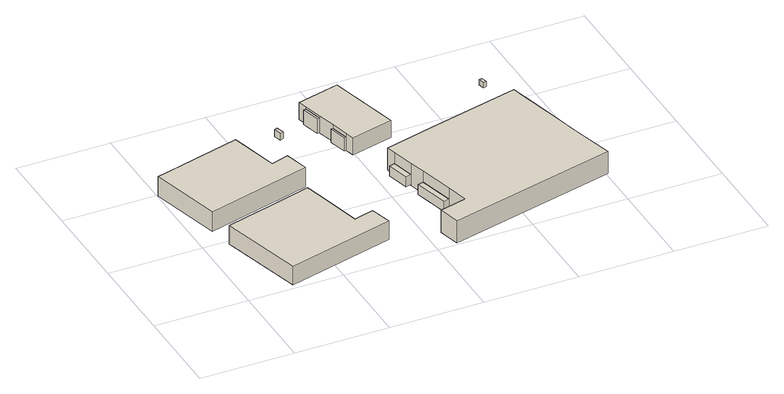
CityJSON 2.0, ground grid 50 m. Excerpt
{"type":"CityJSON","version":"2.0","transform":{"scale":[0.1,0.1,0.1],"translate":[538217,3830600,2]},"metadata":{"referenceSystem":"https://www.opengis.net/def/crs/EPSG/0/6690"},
"CityObjects":{
"building1":{"type":"Building","attributes":{"計測周辺長":37.72,"1/2500図郭":92,"区名":"住之江区","町丁目名称":"南港南５丁目","街区番号":3,"class":"3003","usage":"441","measuredHeight":5.3,"storeysAboveGround":1,"BuildingDetailAttribute.buildingRoofEdgeArea":45.62,"BuildingDetailAttribute.buildingStructureType":"603","BuildingDetailAttribute.buildingStructureOrgType":"3","BuildingDetailAttribute.detailedUsage":"1510","BuildingDetailAttribute.specifiedBuildingCoverageRate":0.6,"BuildingDetailAttribute.surveyYear":2017,"BuildingHighTideRiskAttribute.description":"1","BuildingHighTideRiskAttribute.rank":"2","BuildingHighTideRiskAttribute.depth":2.19,"BuildingIDAttribute.prefecture":"27","BuildingIDAttribute.city":"27125"},"geometry":[{"type":"Solid","lod":"1","boundaries":[[[[0,1,2,3]],[[2,4,5,3]],[[1,6,4,2]],[[0,7,6,1]],[[3,5,7,0]],[[4,6,7,5]]]]}]},
"building2":{"type":"Building","attributes":{"計測周辺長":29.17,"1/2500図郭":92,"区名":"住之江区","町丁目名称":"南港南５丁目","街区番号":3,"class":"3003","usage":"441","measuredHeight":4.7,"storeysAboveGround":1,"BuildingDetailAttribute.buildingRoofEdgeArea":27.97,"BuildingDetailAttribute.buildingStructureType":"603","BuildingDetailAttribute.buildingStructureOrgType":"3","BuildingDetailAttribute.detailedUsage":"1510","BuildingDetailAttribute.specifiedBuildingCoverageRate":0.6,"BuildingDetailAttribute.surveyYear":2017,"BuildingHighTideRiskAttribute.description":"1","BuildingHighTideRiskAttribute.rank":"2","BuildingHighTideRiskAttribute.depth":2.5,"BuildingIDAttribute.prefecture":"27","BuildingIDAttribute.city":"27125"},"geometry":[{"type":"Solid","lod":"1","boundaries":[[[[8,9,10,11]],[[10,12,13,11]],[[9,14,12,10]],[[8,15,14,9]],[[11,13,15,8]],[[12,14,15,13]]]]}]},
"building3":{"type":"Building","attributes":{"計測周辺長":214.18,"1/2500図郭":92,"区名":"住之江区","町丁目名称":"南港南５丁目","街区番号":3,"class":"3002","usage":"441","measuredHeight":10.5,"storeysAboveGround":1,"BuildingDetailAttribute.buildingRoofEdgeArea":2421.38,"BuildingDetailAttribute.buildingStructureType":"603","BuildingDetailAttribute.buildingStructureOrgType":"3","BuildingDetailAttribute.detailedUsage":"1510","BuildingDetailAttribute.specifiedBuildingCoverageRate":0.6,"BuildingDetailAttribute.surveyYear":2017,"BuildingHighTideRiskAttribute.description":"1","BuildingHighTideRiskAttribute.rank":"2","BuildingHighTideRiskAttribute.depth":2.7,"BuildingIDAttribute.prefecture":"27","BuildingIDAttribute.city":"27125"},"geometry":[{"type":"Solid","lod":"1","boundaries":[[[[16,17,18,19,20,21,22,23,24,25]],[[24,26,27,25]],[[23,28,26,24]],[[22,29,28,23]],[[21,30,29,22]],[[20,31,30,21]],[[19,32,31,20]],[[18,33,32,19]],[[17,34,33,18]],[[16,35,34,17]],[[25,27,35,16]],[[26,28,29,30,31,32,33,34,35,27]]]]}]},
"building4":{"type":"Building","attributes":{"計測周辺長":196.88,"1/2500図郭":92,"区名":"住之江区","町丁目名称":"南港南５丁目","街区番号":3,"class":"3002","usage":"441","measuredHeight":11.1,"storeysAboveGround":1,"BuildingDetailAttribute.buildingRoofEdgeArea":2064.65,"BuildingDetailAttribute.buildingStructureType":"603","BuildingDetailAttribute.buildingStructureOrgType":"3","BuildingDetailAttribute.detailedUsage":"1510","BuildingDetailAttribute.specifiedBuildingCoverageRate":0.6,"BuildingDetailAttribute.surveyYear":2017,"BuildingTsunamiRiskAttribute.description":"1","BuildingTsunamiRiskAttribute.rank":"1","BuildingTsunamiRiskAttribute.depth":0.22,"BuildingHighTideRiskAttribute.description":"1","BuildingHighTideRiskAttribute.rank":"2","BuildingHighTideRiskAttribute.depth":2.58,"BuildingIDAttribute.prefecture":"27","BuildingIDAttribute.city":"27125"},"geometry":[{"type":"Solid","lod":"1","boundaries":[[[[36,37,38,39,40,41,42,43,44,45]],[[44,46,47,45]],[[43,48,46,44]],[[42,49,48,43]],[[41,50,49,42]],[[40,51,50,41]],[[39,52,51,40]],[[38,53,52,39]],[[37,54,53,38]],[[36,55,54,37]],[[45,47,55,36]],[[46,48,49,50,51,52,53,54,55,47]]]]}]},
"building5":{"type":"Building","attributes":{"計測周辺長":48.92,"1/2500図郭":92,"区名":"住之江区","町丁目名称":"南港南５丁目","街区番号":3,"class":"3002","usage":"441","measuredHeight":5.4,"storeysAboveGround":1,"BuildingDetailAttribute.buildingRoofEdgeArea":63.22,"BuildingDetailAttribute.buildingStructureType":"603","BuildingDetailAttribute.buildingStructureOrgType":"3","BuildingDetailAttribute.detailedUsage":"1510","BuildingDetailAttribute.specifiedBuildingCoverageRate":0.6,"BuildingDetailAttribute.surveyYear":2017,"BuildingHighTideRiskAttribute.description":"1","BuildingHighTideRiskAttribute.rank":"2","BuildingHighTideRiskAttribute.depth":2.48,"BuildingIDAttribute.prefecture":"27","BuildingIDAttribute.city":"27125"},"geometry":[{"type":"Solid","lod":"1","boundaries":[[[[56,57,58,59]],[[58,60,61,59]],[[57,62,60,58]],[[56,63,62,57]],[[59,61,63,56]],[[60,62,63,61]]]]}]},
"building6":{"type":"Building","attributes":{"計測周辺長":37.9,"1/2500図郭":92,"区名":"住之江区","町丁目名称":"南港南５丁目","街区番号":3,"class":"3002","usage":"441","measuredHeight":5.4,"storeysAboveGround":1,"BuildingDetailAttribute.buildingRoofEdgeArea":20.5,"BuildingDetailAttribute.buildingStructureType":"603","BuildingDetailAttribute.buildingStructureOrgType":"3","BuildingDetailAttribute.detailedUsage":"1510","BuildingDetailAttribute.specifiedBuildingCoverageRate":0.6,"BuildingDetailAttribute.surveyYear":2017,"BuildingHighTideRiskAttribute.description":"1","BuildingHighTideRiskAttribute.rank":"2","BuildingHighTideRiskAttribute.depth":2.42,"BuildingIDAttribute.prefecture":"27","BuildingIDAttribute.city":"27125"},"geometry":[{"type":"Solid","lod":"1","boundaries":[[[[64,65,66,67]],[[66,68,69,67]],[[65,70,68,66]],[[64,71,70,65]],[[67,69,71,64]],[[68,70,71,69]]]]}]},
"building7":{"type":"Building","attributes":{"class":"3001","measuredHeight":3.9,"BuildingDetailAttribute.specifiedBuildingCoverageRate":0.6,"BuildingDetailAttribute.surveyYear":2017,"BuildingTsunamiRiskAttribute.description":"1","BuildingTsunamiRiskAttribute.rank":"1","BuildingTsunamiRiskAttribute.depth":0.3,"BuildingHighTideRiskAttribute.description":"1","BuildingHighTideRiskAttribute.rank":"2","BuildingHighTideRiskAttribute.depth":2.93,"BuildingIDAttribute.prefecture":"27","BuildingIDAttribute.city":"27125"},"geometry":[{"type":"Solid","lod":"1","boundaries":[[[[72,73,74,75]],[[74,76,77,75]],[[73,78,76,74]],[[72,79,78,73]],[[75,77,79,72]],[[76,78,79,77]]]]}]},
"building8":{"type":"Building","attributes":{"class":"3003","measuredHeight":7.5,"BuildingDetailAttribute.specifiedBuildingCoverageRate":0.6,"BuildingDetailAttribute.surveyYear":2017,"BuildingTsunamiRiskAttribute.description":"1","BuildingTsunamiRiskAttribute.rank":"1","BuildingTsunamiRiskAttribute.depth":0.38,"BuildingHighTideRiskAttribute.description":"1","BuildingHighTideRiskAttribute.rank":"2","BuildingHighTideRiskAttribute.depth":3,"BuildingIDAttribute.prefecture":"27","BuildingIDAttribute.city":"27125"},"geometry":[{"type":"Solid","lod":"1","boundaries":[[[[80,81,82,83]],[[82,84,85,83]],[[81,86,84,82]],[[80,87,86,81]],[[83,85,87,80]],[[84,86,87,85]]]]}]},
"building9":{"type":"Building","attributes":{"計測周辺長":44.26,"1/2500図郭":92,"区名":"住之江区","町丁目名称":"南港南５丁目","街区番号":4,"class":"3003","usage":"431","measuredHeight":5.6,"storeysAboveGround":1,"BuildingDetailAttribute.buildingRoofEdgeArea":58.88,"BuildingDetailAttribute.buildingStructureType":"603","BuildingDetailAttribute.buildingStructureOrgType":"3","BuildingDetailAttribute.detailedUsage":"1720","BuildingDetailAttribute.specifiedBuildingCoverageRate":0.6,"BuildingDetailAttribute.surveyYear":2017,"BuildingHighTideRiskAttribute.description":"1","BuildingHighTideRiskAttribute.rank":"2","BuildingHighTideRiskAttribute.depth":2.34,"BuildingIDAttribute.prefecture":"27","BuildingIDAttribute.city":"27125"},"geometry":[{"type":"Solid","lod":"1","boundaries":[[[[88,89,90,91]],[[90,92,93,91]],[[89,94,92,90]],[[88,95,94,89]],[[91,93,95,88]],[[92,94,95,93]]]]}]},
"building10":{"type":"Building","attributes":{"class":"3003","measuredHeight":8.1,"BuildingDetailAttribute.specifiedBuildingCoverageRate":0.6,"BuildingDetailAttribute.surveyYear":2017,"BuildingTsunamiRiskAttribute.description":"1","BuildingTsunamiRiskAttribute.rank":"1","BuildingTsunamiRiskAttribute.depth":0.39,"BuildingHighTideRiskAttribute.description":"1","BuildingHighTideRiskAttribute.rank":"2","BuildingHighTideRiskAttribute.depth":2,"BuildingIDAttribute.prefecture":"27","BuildingIDAttribute.city":"27125"},"geometry":[{"type":"Solid","lod":"1","boundaries":[[[[96,97,98,99]],[[98,100,101,99]],[[97,102,100,98]],[[96,103,102,97]],[[99,101,103,96]],[[100,102,103,101]]]]}]},
"building11":{"type":"Building","attributes":{"計測周辺長":30.32,"1/2500図郭":92,"区名":"住之江区","町丁目名称":"南港南５丁目","街区番号":4,"class":"3003","usage":"431","measuredHeight":5.7,"storeysAboveGround":1,"BuildingDetailAttribute.buildingRoofEdgeArea":37.31,"BuildingDetailAttribute.buildingStructureType":"603","BuildingDetailAttribute.buildingStructureOrgType":"3","BuildingDetailAttribute.detailedUsage":"1720","BuildingDetailAttribute.specifiedBuildingCoverageRate":0.6,"BuildingDetailAttribute.surveyYear":2017,"BuildingHighTideRiskAttribute.description":"1","BuildingHighTideRiskAttribute.rank":"2","BuildingHighTideRiskAttribute.depth":2.48,"BuildingIDAttribute.prefecture":"27","BuildingIDAttribute.city":"27125"},"geometry":[{"type":"Solid","lod":"1","boundaries":[[[[104,105,106,107]],[[106,108,109,107]],[[105,110,108,106]],[[104,111,110,105]],[[107,109,111,104]],[[108,110,111,109]]]]}]},
"building12":{"type":"Building","attributes":{"class":"3001","measuredHeight":9.7,"BuildingDetailAttribute.specifiedBuildingCoverageRate":0.6,"BuildingDetailAttribute.surveyYear":2017,"BuildingTsunamiRiskAttribute.description":"1","BuildingTsunamiRiskAttribute.rank":"1","BuildingTsunamiRiskAttribute.depth":0.33,"BuildingHighTideRiskAttribute.description":"1","BuildingHighTideRiskAttribute.rank":"2","BuildingHighTideRiskAttribute.depth":2,"BuildingIDAttribute.prefecture":"27","BuildingIDAttribute.city":"27125"},"geometry":[{"type":"Solid","lod":"1","boundaries":[[[[112,113,114,115,116,117,118,119]],[[118,120,121,119]],[[117,122,120,118]],[[116,123,122,117]],[[115,124,123,116]],[[114,125,124,115]],[[113,126,125,114]],[[112,127,126,113]],[[119,121,127,112]],[[120,122,123,124,125,126,127,121]]]]}]},
"building13":{"type":"Building","attributes":{"計測周辺長":21.41,"1/2500図郭":92,"区名":"住之江区","町丁目名称":"南港南５丁目","街区番号":4,"class":"3003","usage":"431","measuredHeight":5.4,"storeysAboveGround":1,"BuildingDetailAttribute.buildingRoofEdgeArea":19.53,"BuildingDetailAttribute.buildingStructureType":"603","BuildingDetailAttribute.buildingStructureOrgType":"3","BuildingDetailAttribute.detailedUsage":"1720","BuildingDetailAttribute.specifiedBuildingCoverageRate":0.6,"BuildingDetailAttribute.surveyYear":2017,"BuildingTsunamiRiskAttribute.description":"1","BuildingTsunamiRiskAttribute.rank":"1","BuildingTsunamiRiskAttribute.depth":0.06,"BuildingHighTideRiskAttribute.description":"1","BuildingHighTideRiskAttribute.rank":"2","BuildingHighTideRiskAttribute.depth":2.27,"BuildingIDAttribute.prefecture":"27","BuildingIDAttribute.city":"27125"},"geometry":[{"type":"Solid","lod":"1","boundaries":[[[[128,129,130,131]],[[130,132,133,131]],[[129,134,132,130]],[[128,135,134,129]],[[131,133,135,128]],[[132,134,135,133]]]]}]},
"building14":{"type":"Building","attributes":{"計測周辺長":325.02,"1/2500図郭":92,"区名":"住之江区","町丁目名称":"南港南５丁目","街区番号":4,"class":"3002","usage":"431","measuredHeight":12.6,"storeysAboveGround":1,"BuildingDetailAttribute.buildingRoofEdgeArea":5597.6,"BuildingDetailAttribute.buildingStructureType":"603","BuildingDetailAttribute.buildingStructureOrgType":"3","BuildingDetailAttribute.detailedUsage":"1720","BuildingDetailAttribute.specifiedBuildingCoverageRate":0.6,"BuildingDetailAttribute.surveyYear":2017,"BuildingTsunamiRiskAttribute.description":"1","BuildingTsunamiRiskAttribute.rank":"2","BuildingTsunamiRiskAttribute.depth":0.54,"BuildingHighTideRiskAttribute.description":"1","BuildingHighTideRiskAttribute.rank":"2","BuildingHighTideRiskAttribute.depth":2,"BuildingIDAttribute.prefecture":"27","BuildingIDAttribute.city":"27125"},"geometry":[{"type":"Solid","lod":"1","boundaries":[[[[136,137,138,139,140,141,142,143,144,145,146,147,148,149,150,151]],[[150,152,153,151]],[[149,154,152,150]],[[148,155,154,149]],[[147,156,155,148]],[[146,157,156,147]],[[145,158,157,146]],[[144,159,158,145]],[[143,160,159,144]],[[142,161,160,143]],[[141,162,161,142]],[[140,163,162,141]],[[139,164,163,140]],[[138,165,164,139]],[[137,166,165,138]],[[136,167,166,137]],[[151,153,167,136]],[[152,154,155,156,157,158,159,160,161,162,163,164,165,166,167,153]]]]}]},
"building15":{"type":"Building","attributes":{"計測周辺長":22.36,"1/2500図郭":92,"区名":"住之江区","町丁目名称":"南港南５丁目","街区番号":4,"class":"3003","usage":"431","storeysAboveGround":1,"BuildingDetailAttribute.buildingRoofEdgeArea":13.69,"BuildingDetailAttribute.buildingStructureType":"603","BuildingDetailAttribute.buildingStructureOrgType":"3","BuildingDetailAttribute.detailedUsage":"1720","BuildingDetailAttribute.specifiedBuildingCoverageRate":0.6,"BuildingDetailAttribute.surveyYear":2017,"BuildingTsunamiRiskAttribute.description":"1","BuildingTsunamiRiskAttribute.rank":"2","BuildingTsunamiRiskAttribute.depth":0.65,"BuildingHighTideRiskAttribute.description":"1","BuildingHighTideRiskAttribute.rank":"2","BuildingHighTideRiskAttribute.depth":2,"BuildingIDAttribute.prefecture":"27","BuildingIDAttribute.city":"27125"},"geometry":[{"type":"Solid","lod":"1","boundaries":[[[[168,169,170,171,172,173]],[[172,174,175,173]],[[171,176,174,172]],[[170,177,176,171]],[[169,178,177,170]],[[168,179,178,169]],[[173,175,179,168]],[[174,176,177,178,179,175]]]]}]},
"building16":{"type":"Building","attributes":{"class":"3001","BuildingDetailAttribute.specifiedBuildingCoverageRate":0.6,"BuildingDetailAttribute.surveyYear":2017,"BuildingHighTideRiskAttribute.description":"1","BuildingHighTideRiskAttribute.rank":"2","BuildingHighTideRiskAttribute.depth":2.3,"BuildingIDAttribute.prefecture":"27","BuildingIDAttribute.city":"27125"},"geometry":[{"type":"Solid","lod":"1","boundaries":[[[[180,181,182,183]],[[182,184,185,183]],[[181,186,184,182]],[[180,187,186,181]],[[183,185,187,180]],[[184,186,187,185]]]]}]}
},
"vertices":[
[230,498,17],[222,525,17],[377,566,17],[384,539,17],[377,566,70],[384,539,70],[222,525,70],[230,498,70],
[125,1019,15],[115,1039,15],[234,1072,15],[242,1050,15],[234,1072,62],[242,1050,62],[115,1039,62],[125,1019,62],
[601,599,13],[635,469,13],[687,257,13],[717,268,13],[794,288,13],[825,174,13],[245,20,13],[125,469,13],[230,498,13],[384,539,13],[230,498,118],[384,539,118],[125,469,118],[245,20,118],[825,174,118],[794,288,118],[717,268,118],[687,257,118],[635,469,118],[601,599,118],
[469,1110,13],[492,1023,13],[536,851,13],[549,853,13],[631,879,13],[665,752,13],[99,599,13],[0,985,13],[125,1019,13],[242,1050,13],[125,1019,124],[242,1050,124],[0,985,124],[99,599,124],[665,752,124],[631,879,124],[549,853,124],[536,851,124],[492,1023,124],[469,1110,124],
[687,257,16],[635,469,16],[662,472,16],[717,268,16],[662,472,70],[717,268,70],[635,469,70],[687,257,70],
[536,851,16],[492,1023,16],[502,1025,16],[549,853,16],[502,1025,69],[549,853,69],[492,1023,69],[536,851,69],
[721,1208,10],[739,1214,10],[753,1172,10],[734,1166,10],[753,1172,49],[734,1166,49],[739,1214,49],[721,1208,49],
[967,953,8],[942,1049,8],[954,1052,8],[978,956,8],[954,1052,83],[978,956,83],[942,1049,83],[967,953,83],
[1192,280,16],[1162,272,16],[1115,456,16],[1145,464,16],[1115,456,72],[1145,464,72],[1162,272,72],[1192,280,72],
[916,1142,10],[891,1240,10],[905,1244,10],[930,1146,10],[905,1244,92],[930,1146,92],[891,1240,92],[916,1142,92],
[1122,549,15],[1092,541,15],[1063,658,15],[1093,666,15],[1063,658,72],[1093,666,72],[1092,541,72],[1122,549,72],
[893,1292,7],[1120,1350,7],[1218,964,7],[991,906,7],[978,956,7],[954,1052,7],[930,1146,7],[905,1244,7],[930,1146,104],[905,1244,104],[954,1052,104],[978,956,104],[991,906,104],[1218,964,104],[1120,1350,104],[893,1292,104],
[1272,765,14],[1267,788,14],[1346,809,14],[1354,786,14],[1346,809,67],[1354,786,67],[1267,788,67],[1272,765,67],
[1880,736,9],[1919,582,9],[1942,485,9],[2009,233,9],[1104,9,9],[1076,126,9],[1220,163,9],[1192,280,9],[1145,464,9],[1122,549,9],[1093,666,9],[1080,716,9],[1272,765,9],[1354,786,9],[1838,906,9],[1856,829,9],[1838,906,135],[1856,829,135],[1354,786,135],[1272,765,135],[1080,716,135],[1093,666,135],[1122,549,135],[1145,464,135],[1192,280,135],[1220,163,135],[1076,126,135],[1104,9,135],[2009,233,135],[1942,485,135],[1919,582,135],[1880,736,135],
[1856,829,8],[1866,831,8],[1882,776,8],[1892,772,8],[1899,744,8],[1880,736,8],[1899,744,38],[1880,736,38],[1892,772,38],[1882,776,38],[1866,831,38],[1856,829,38],
[1786,1175,15],[1803,1179,15],[1810,1148,15],[1793,1144,15],[1810,1148,45],[1793,1144,45],[1803,1179,45],[1786,1175,45]
]}
